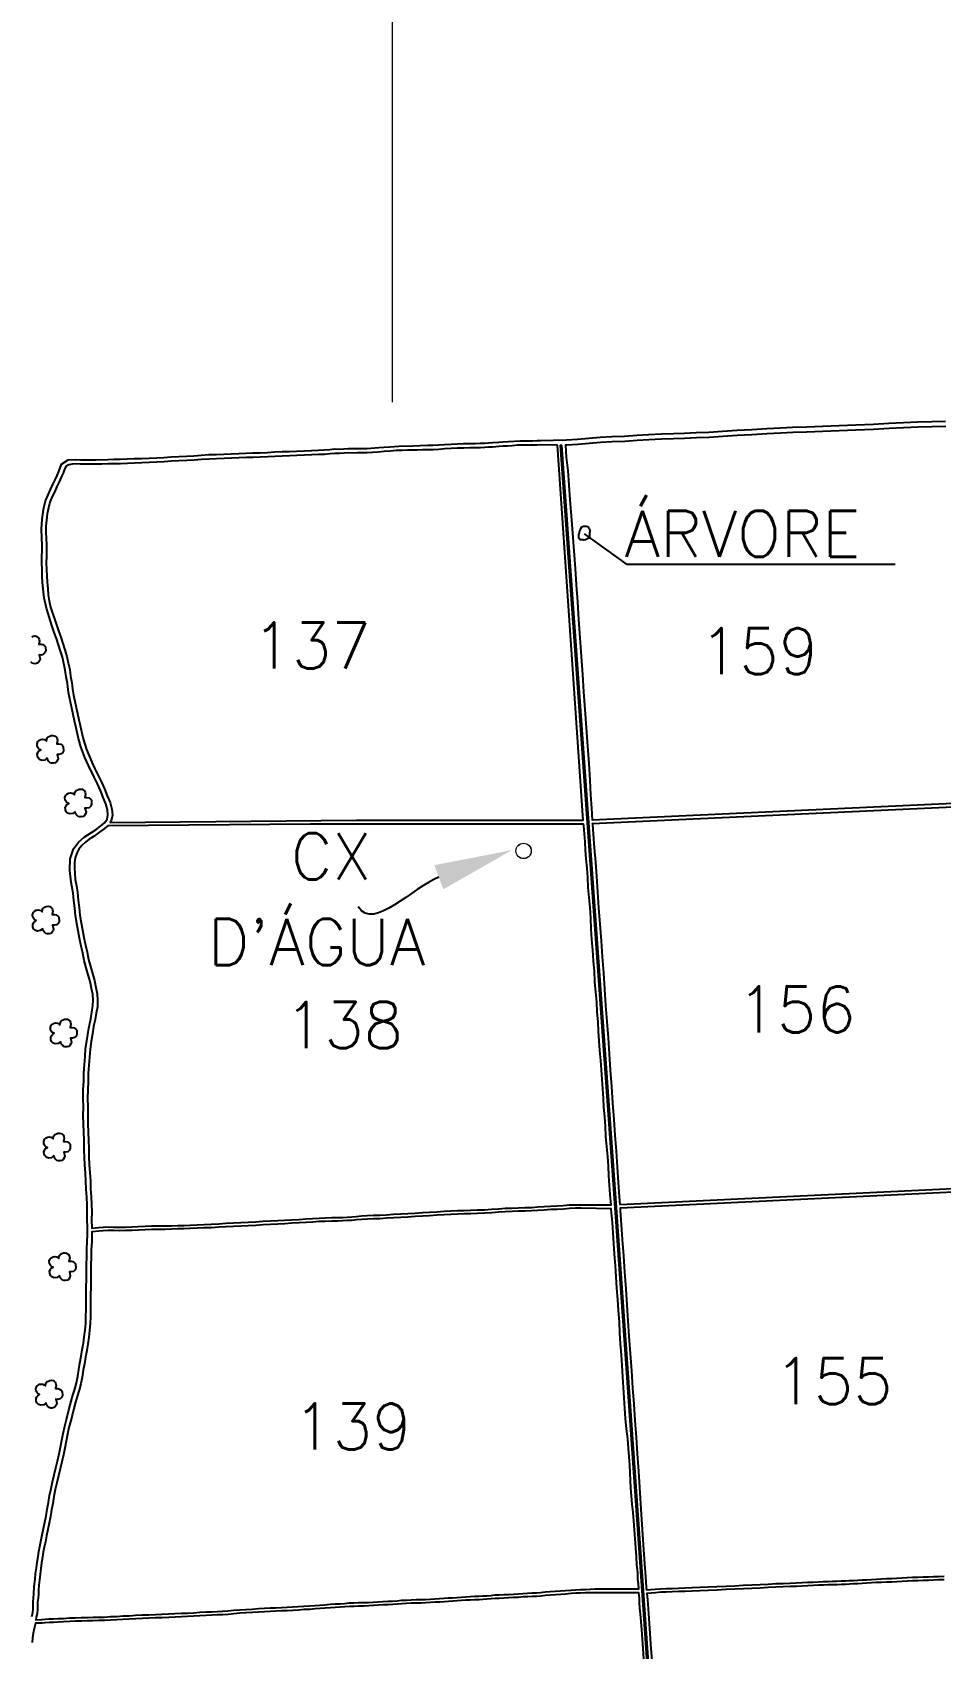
# Model space of a CAD drawing. Extents: x 737683 to 746083, y 7801653 to 7813533.
# Drawn here: x 738794 to 739818, y 7807688 to 7809508 of the extents above; entities that cross this region are included whole.
import ezdxf
from ezdxf import colors
from ezdxf.entities.mleader import LeaderData, LeaderLine
from ezdxf.enums import TextEntityAlignment as Align
from ezdxf.math import Vec2, Vec3

# ---------------------------------------------------------------- set-up
doc = ezdxf.new("R2010")
doc.units = 0
doc.header["$MEASUREMENT"] = 0
doc.linetypes.add('CONTINUO', pattern=[0])
for name, color, linetype in [('0114000479', 1, 'Continuous'), ('0114000479137', 5, 'Continuous'), ('0114000479138', 5, 'Continuous'), ('0114000479139', 5, 'Continuous'), ('0114000479140', 5, 'Continuous'), ('0114000479152', 5, 'Continuous'), ('0114000479155', 5, 'Continuous'), ('0114000479156', 5, 'Continuous'), ('0114000479159', 5, 'Continuous'), ('_SIMBOLO ARVORE', 118, 'Continuous'), ('CANAL VINHAÇA', 7, 'Continuous'), ('MATO', 3, 'Continuous'), ('TEXTO_NUN_TAL', 7, 'Continuous')]:
    doc.layers.add(name, color=color, linetype=linetype)
for name, color, linetype, lineweight in [('CAIXA_DAGUA', 253, 'Continuous', 9), ('MALHA', 253, 'Continuous', 9), ('TEXTO_DIVERSOS', 7, 'Continuous', 5)]:
    doc.layers.add(name, color=color, linetype=linetype, lineweight=lineweight)
doc.styles.add('ROMANS', font='romans')
doc.styles.add('SIMPLEX', font='simplex', dxfattribs={"height": 0.2})
doc.styles.get("Standard").update_dxf_attribs({"font": 'arial.ttf'})

msp = doc.modelspace()

# ---------------------------------------------------------------- linework, layer by layer
at = {"linetype": 'ByBlock'}
msp.add_lwpolyline([(739766.9, 7808908.5), (739464.6, 7808908.5), (739416.7, 7808943.2)], dxfattribs=at)
at = {"layer": '0114000479'}
msp.add_lwpolyline([(738793.9, 7807724), (738794.9, 7807728.2), (738795.3, 7807732), (738795.3, 7807735.9), (738795.4, 7807740), (738795.4, 7807740.4), (738795.9, 7807744.9), (738796.3, 7807749.3), (738796.5, 7807757.5), (738797.7, 7807765.8), (738798.2, 7807772.1), (738799.1, 7807778.6), (738800, 7807785.1), (738800.9, 7807791.4), (738801.8, 7807797.2), (738803.1, 7807802.9), (738805.7, 7807815.8), (738807, 7807822.9), (738808.6, 7807830), (738810, 7807837.3), (738811.2, 7807844.9), (738812.6, 7807852.2), (738813.8, 7807860.1), (738815.6, 7807868.1), (738817.3, 7807875.6), (738819, 7807883.6), (738821.1, 7807891.3), (738822.8, 7807899), (738824.6, 7807907), (738826.2, 7807914.6), (738827.9, 7807922.3), (738829.2, 7807930), (738831, 7807938.1), (738833.1, 7807945.8), (738835.7, 7807956.8), (738838.2, 7807966.4), (738840.3, 7807973.3), (738842.4, 7807980.1), (738844.4, 7807987.2), (738845.6, 7807994.4), (738847, 7808002), (738848.2, 7808009.3), (738849.6, 7808016.9), (738850.8, 7808024.1), (738852.1, 7808031.6), (738853, 7808039), (738853.9, 7808046.4), (738854.8, 7808054), (738854.9, 7808061.5), (738855, 7808069.7), (738855.1, 7808078), (738855.2, 7808086.4), (738855.3, 7808094.8), (738855.4, 7808103.3), (738855.5, 7808111.5), (738855.6, 7808120.2), (738855.8, 7808128.7), (738855.9, 7808137.5), (738856.4, 7808145.9), (738856.5, 7808154.2), (738856.6, 7808162.6), (738856.3, 7808170.8), (738856.4, 7808179.1), (738856.2, 7808187.6), (738855.9, 7808196.3), (738855.2, 7808205.2), (738854.9, 7808214.3), (738854.3, 7808223.3), (738853.6, 7808232.5), (738853, 7808249.1), (738852.8, 7808259.9), (738852.5, 7808269.2), (738852.2, 7808278.7), (738851.9, 7808288.3), (738852.1, 7808297.7), (738851.8, 7808307.3), (738851.9, 7808317.2), (738852.5, 7808326.8), (738852.6, 7808335.8), (738853.1, 7808345.4), (738854.1, 7808354.4), (738854.5, 7808363.4), (738855.9, 7808372.2), (738858, 7808386.3), (738860.3, 7808397.1), (738862.8, 7808412.1), (738862.9, 7808417.8), (738862.6, 7808424.5), (738861.2, 7808431.3), (738859.8, 7808439), (738857.5, 7808446.7), (738855.2, 7808454.6), (738852.9, 7808462.7), (738851.4, 7808470.9), (738849.5, 7808479), (738847.5, 7808487.7), (738846, 7808496.2), (738844.6, 7808504.4), (738843.1, 7808513), (738842.3, 7808521.8), (738841.3, 7808530.2), (738840.6, 7808538.6), (738838.1, 7808551.1), (738836.9, 7808564.2), (738837.1, 7808577.1), (738841, 7808588.5), (738846.6, 7808595.8), (738852.9, 7808601.5), (738861.2, 7808606.7), (738866.3, 7808610.3), (738871.4, 7808614.1), (738876, 7808617.9), (738878.7, 7808622), (738879.6, 7808626.6), (738879.1, 7808632.2), (738877.4, 7808639), (738874.3, 7808646.4), (738871.3, 7808654.1), (738867.9, 7808661.5), (738864, 7808669), (738857.7, 7808682.4), (738853.8, 7808691.4), (738849.3, 7808703.2), (738846.6, 7808712.8), (738845.1, 7808719.5), (738843.6, 7808726.3), (738842.1, 7808732.8), (738840.6, 7808739.6), (738839.1, 7808746.7), (738837.6, 7808753.6), (738835.2, 7808764.4), (738834.1, 7808774.7), (738832.7, 7808782.1), (738831.6, 7808789.6), (738828.5, 7808804.4), (738826.4, 7808811), (738821.8, 7808825.5), (738819.2, 7808832.1), (738816.9, 7808839), (738814.5, 7808845.9), (738812.6, 7808852.4), (738810.3, 7808859.4), (738807.7, 7808871.3), (738806.8, 7808881.2), (738806.1, 7808888.3), (738805.7, 7808895.6), (738805.5, 7808903), (738805.2, 7808910.3), (738805.3, 7808917.7), (738805.4, 7808924.4), (738805.5, 7808931), (738805.2, 7808937.9), (738804.7, 7808948.7), (738805.5, 7808959.3), (738807, 7808970.8), (738809.5, 7808980.3), (738812.2, 7808987.1), (738815.1, 7808993.1), (738817.6, 7808998.7), (738820.1, 7809004), (738822.5, 7809009.1), (738824.5, 7809013.6), (738827.5, 7809021.8), (738834.9, 7809026.6), (738843.3, 7809026.9), (738848.7, 7809026.6), (738853.6, 7809026.6), (738859.6, 7809026.7), (738866.1, 7809026.6), (738879.6, 7809026.9), (738886.3, 7809027.2), (738893.6, 7809027.2), (738901.4, 7809027.6), (738909.4, 7809027.9), (738917.8, 7809028.2), (738926.3, 7809028.6), (738934.7, 7809028.9), (738942.6, 7809029.3), (738950.9, 7809029.9), (738959.4, 7809030.4), (738968.2, 7809030.8), (738976.6, 7809031.2), (738984.8, 7809031.7), (738993.3, 7809032.5), (739002, 7809032.7), (739010.3, 7809033.1), (739018.7, 7809033.4), (739027.1, 7809033.7), (739035.1, 7809034.1), (739043.1, 7809034.3), (739051.1, 7809034.6), (739059.4, 7809035), (739067.4, 7809035.5), (739075.9, 7809035.8), (739084.3, 7809036.1), (739092.3, 7809036.4), (739101.1, 7809036.7), (739109.1, 7809037.1), (739116.6, 7809037.4), (739123.4, 7809037.7), (739129.6, 7809038.2), (739135.1, 7809038.8), (739140.4, 7809038.7), (739145.4, 7809038.9), (739150.4, 7809039.3), (739155.6, 7809039.2), (739160.9, 7809039.4), (739166.1, 7809039.3), (739171.5, 7809039.5), (739185.1, 7809040.4), (739190.5, 7809040.8), (739197.4, 7809041.3), (739207.4, 7809042.1), (739223.2, 7809042.5), (739231.4, 7809042.7), (739240, 7809042.9), (739245.9, 7809043), (739252.2, 7809043.3), (739259, 7809043.9), (739266.3, 7809044.2), (739273.1, 7809044.6), (739280.5, 7809044.8), (739287.2, 7809045), (739293.6, 7809045.1), (739299.2, 7809045.2), (739303.9, 7809045.4), (739313.2, 7809046.2), (739320.3, 7809046.5), (739324.6, 7809046.8), (739331.2, 7809047.3), (739344.2, 7809048.1), (739352.5, 7809047.9), (739358.1, 7809048.1), (739363.2, 7809048.2), (739367.2, 7809048.3), (739396.3, 7809049), (739408.7, 7809050), (739421.6, 7809051), (739434.4, 7809052), (739447.4, 7809052.7), (739461.6, 7809053.4), (739475.6, 7809054.2), (739488.9, 7809055.1), (739503.3, 7809055.8), (739516.8, 7809056.1), (739529.1, 7809056.7), (739542.6, 7809057.3), (739556.7, 7809057.9), (739572.1, 7809058.9), (739588.6, 7809059.9), (739605.1, 7809060.7), (739622, 7809061.7), (739637.5, 7809062.5), (739651.1, 7809063.2), (739666.7, 7809063.9), (739684.7, 7809064.5), (739703.2, 7809065.2), (739722.4, 7809066.1), (739742.2, 7809066.9), (739759.8, 7809067.7), (739776, 7809068.6), (739792, 7809069.2), (739808, 7809069.8), (739823.5, 7809070.2)], dxfattribs=at)
at = {"layer": '0114000479137', "linetype": 'ByBlock'}
msp.add_lwpolyline([(739386.2, 7809042.9), (739367.7, 7809043.3), (739363.3, 7809043.2), (739358.2, 7809043.1), (739352.5, 7809042.9), (739347, 7809043), (739341.3, 7809042.9), (739335.3, 7809042.5), (739329.8, 7809042.1), (739325, 7809041.8), (739320.6, 7809041.5), (739316.6, 7809041.3), (739313, 7809040.9), (739308.6, 7809040.8), (739304.2, 7809040.4), (739299.4, 7809040.2), (739293.7, 7809040.1), (739287.3, 7809040), (739280.6, 7809039.8), (739273.4, 7809039.6), (739266.5, 7809039.2), (739259.3, 7809038.9), (739252.6, 7809038.3), (739246.1, 7809038), (739240.1, 7809037.9), (739234.1, 7809037.8), (739228.6, 7809037.6), (739223.3, 7809037.5), (739217.4, 7809037.4), (739211.4, 7809037.2), (739204.6, 7809036.9), (739197.7, 7809036.3), (739190.9, 7809035.8), (739184.1, 7809035.3), (739177.7, 7809034.9), (739171.7, 7809034.5), (739166.2, 7809034.3), (739160.9, 7809034.4), (739155.7, 7809034.2), (739150.5, 7809034.3), (739145.7, 7809033.9), (739140.5, 7809033.7), (739135.3, 7809033.8), (739130.1, 7809033.2), (739123.7, 7809032.7), (739116.9, 7809032.4), (739109.3, 7809032.1), (739101.3, 7809031.7), (739092.5, 7809031.4), (739084.5, 7809031.1), (739076.1, 7809030.8), (739067.7, 7809030.5), (739059.7, 7809030), (739051.3, 7809029.6), (739043.2, 7809029.3), (739035.3, 7809029.1), (739027.3, 7809028.7), (739018.9, 7809028.4), (739010.5, 7809028.1), (739002.1, 7809027.7), (738993.6, 7809027.5), (738985.2, 7809026.8), (738976.8, 7809026.2), (738968.5, 7809025.8), (738959.6, 7809025.4), (738951.3, 7809024.9), (738942.9, 7809024.3), (738934.9, 7809023.9), (738926.5, 7809023.6), (738918, 7809023.2), (738909.6, 7809022.9), (738901.6, 7809022.6), (738893.7, 7809022.2), (738886.4, 7809022.2), (738879.6, 7809021.9), (738872.8, 7809021.7), (738866.1, 7809021.6), (738859.6, 7809021.7), (738853.6, 7809021.6), (738848.5, 7809021.6), (738843.3, 7809021.9), (738839.3, 7809021.7), (738835.7, 7809021.1), (738832.8, 7809019.3), (738830.8, 7809016.2), (738829.2, 7809011.7), (738827, 7809007), (738824.6, 7809001.9), (738822.2, 7808996.6), (738819.7, 7808991), (738816.8, 7808985.1), (738814.3, 7808978.8), (738812.6, 7808972.5), (738811.4, 7808965.8), (738810.4, 7808958.8), (738809.9, 7808952), (738809.8, 7808945.1), (738810.2, 7808938.1), (738810.5, 7808931.1), (738810.4, 7808924.3), (738810.3, 7808917.6), (738810.2, 7808910.4), (738810.5, 7808903.2), (738810.7, 7808895.8), (738811.1, 7808888.7), (738811.8, 7808881.7), (738812.4, 7808874.7), (738813.6, 7808867.7), (738815.1, 7808860.7), (738817.4, 7808853.9), (738819.3, 7808847.4), (738821.6, 7808840.6), (738823.9, 7808833.8), (738826.7, 7808826.8), (738828.9, 7808819.8), (738831.2, 7808812.5), (738833.5, 7808805.1), (738835, 7808797.9), (738836.6, 7808790.4), (738837.6, 7808782.9), (738839.1, 7808775.5), (738839.8, 7808768.5), (738841, 7808761.5), (738842.5, 7808754.7), (738844, 7808747.7), (738845.4, 7808740.7), (738847, 7808733.9), (738848.5, 7808727.4), (738850, 7808720.6), (738851.5, 7808714), (738853.4, 7808707.3), (738855.7, 7808700.5), (738858.4, 7808693.2), (738861.6, 7808686), (738865, 7808678.5), (738868.5, 7808671.2), (738872.4, 7808663.7), (738875.9, 7808656), (738879, 7808648.2), (738882.1, 7808640.5), (738884, 7808633.1), (738884.7, 7808626.3), (738883.4, 7808620), (738882.3, 7808618.3), (739159.6, 7808620.8), (739415.3, 7808620.8)], close=True, dxfattribs=at)
at = {"layer": '0114000479138', "linetype": 'ByBlock'}
msp.add_lwpolyline([(739440.2, 7808275.8), (739439.5, 7808286.6), (739438.5, 7808297.4), (739438.2, 7808307.8), (739437.5, 7808318.3), (739436.5, 7808328.6), (739435.8, 7808339.5), (739435.2, 7808350.2), (739434.1, 7808361.2), (739433.4, 7808372.2), (739432.4, 7808383), (739432.1, 7808393.8), (739431.1, 7808404.5), (739430.4, 7808415.7), (739429.4, 7808427.2), (739428.3, 7808438.8), (739427.8, 7808450.7), (739426.7, 7808462.5), (739426.1, 7808474.4), (739425, 7808486.4), (739424.3, 7808498.4), (739423.7, 7808510.5), (739423.1, 7808522.2), (739422.1, 7808533.6), (739421, 7808544.8), (739420.4, 7808556), (739419.7, 7808566.7), (739418.7, 7808577.1), (739418, 7808587), (739417.3, 7808596.5), (739416.6, 7808605.4), (739415.9, 7808614.3), (739415.7, 7808616.3), (739107.8, 7808616.3), (738879.5, 7808614.3), (738874.5, 7808610.2), (738869.2, 7808606.3), (738864, 7808602.6), (738858.7, 7808599.2), (738854.3, 7808595.9), (738850.2, 7808592.3), (738847, 7808588.2), (738844.6, 7808583.6), (738842.8, 7808578.5), (738842, 7808572.9), (738841.9, 7808566.9), (738842.3, 7808560.6), (738842.9, 7808553.8), (738844.1, 7808546.8), (738845.5, 7808539.3), (738846.3, 7808530.7), (738847.3, 7808522.3), (738848, 7808513.6), (738849.5, 7808505.3), (738851, 7808497.1), (738852.4, 7808488.7), (738854.4, 7808480.1), (738856.3, 7808471.9), (738857.7, 7808463.9), (738860, 7808456), (738862.3, 7808448.1), (738864.6, 7808440.1), (738866.1, 7808432.2), (738867.6, 7808425.1), (738867.9, 7808417.9), (738867.8, 7808410.7), (738866.5, 7808403.5), (738865.2, 7808396.1), (738863.5, 7808388.2), (738862.2, 7808380.1), (738860.9, 7808371.5), (738859.5, 7808362.9), (738859.1, 7808354), (738858.1, 7808344.9), (738857.6, 7808335.7), (738857.5, 7808326.6), (738856.9, 7808317.1), (738856.8, 7808307.3), (738857.1, 7808297.8), (738856.9, 7808288.4), (738857.2, 7808278.8), (738857.5, 7808269.3), (738857.8, 7808260), (738858, 7808250.9), (738858.3, 7808241.6), (738858.6, 7808232.8), (738859.3, 7808223.7), (738859.9, 7808214.6), (738860.2, 7808205.5), (738860.9, 7808196.6), (738861.2, 7808187.8), (738861.4, 7808179.1), (738861.3, 7808170.8), (738861.7, 7808161.3), (738869.1, 7808162), (738874.3, 7808162.3), (738880, 7808162.6), (738886.1, 7808162.5), (738892.4, 7808162.4), (738899.6, 7808162.5), (738906.7, 7808162.7), (738913.9, 7808163), (738921.5, 7808163.4), (738928.7, 7808163.7), (738936.4, 7808163.8), (738944, 7808163.9), (738951.2, 7808164), (738958.3, 7808164.3), (738965.1, 7808164.4), (738972.3, 7808164.8), (738980.3, 7808165.1), (738988, 7808165.5), (738995.9, 7808165.7), (739004.7, 7808166.2), (739012.7, 7808166.8), (739021.1, 7808167.3), (739029.5, 7808167.6), (739037.6, 7808167.9), (739045.9, 7808168.4), (739054.3, 7808169), (739062.7, 7808169.4), (739071.1, 7808169.8), (739078.8, 7808170.1), (739086.7, 7808170.7), (739094.7, 7808171.1), (739102.7, 7808171.7), (739110.3, 7808172), (739117.6, 7808172.6), (739124.3, 7808172.7), (739132, 7808173.1), (739138.4, 7808173.3), (739143.9, 7808173.4), (739149.2, 7808173.8), (739154.4, 7808173.9), (739159.5, 7808174.5), (739165.5, 7808175), (739171.9, 7808175.4), (739178.8, 7808175.7), (739186, 7808175.8), (739193.5, 7808176.4), (739201.6, 7808176.9), (739209.6, 7808177.2), (739217.5, 7808177.7), (739225.6, 7808178.3), (739234, 7808178.7), (739242, 7808179.3), (739250.4, 7808179.8), (739258.4, 7808180.3), (739266, 7808180.6), (739273.6, 7808181), (739280.8, 7808181.3), (739288.4, 7808181.4), (739296, 7808181.8), (739304, 7808182), (739312, 7808182.6), (739319.6, 7808183.1), (739327.2, 7808183.7), (739334.9, 7808183.9), (739342.1, 7808184.3), (739349.6, 7808184.4), (739356.8, 7808184.7), (739364, 7808185.3), (739371.2, 7808185.5), (739378.4, 7808186.1), (739385.6, 7808186.4), (739392.8, 7808186.8), (739399.6, 7808187.4), (739446.7, 7808187.6), (739445.5, 7808199.2), (739444.8, 7808209.7), (739444.2, 7808220.2), (739443.6, 7808231.2), (739442.9, 7808242.1), (739441.9, 7808253.2), (739440.8, 7808264.4)], close=True, dxfattribs=at)
at = {"layer": '0114000479139', "linetype": 'ByBlock'}
msp.add_lwpolyline([(739468.7, 7807877.2), (739468, 7807885.8), (739467.8, 7807894.6), (739467.1, 7807903.7), (739466.1, 7807913.2), (739465.4, 7807923.8), (739464, 7807935.4), (739462.9, 7807946.8), (739462.3, 7807958.3), (739461.2, 7807970.1), (739460.5, 7807981.9), (739459.9, 7807993.9), (739459.3, 7808006.5), (739458.3, 7808018.7), (739457.2, 7808031), (739456.6, 7808043.3), (739456, 7808055.7), (739455, 7808068.4), (739454.3, 7808080.8), (739453.3, 7808093.7), (739452.2, 7808106.5), (739451.6, 7808119.3), (739450.6, 7808131.8), (739449.6, 7808144.3), (739448.9, 7808156.1), (739448.3, 7808167.8), (739447.2, 7808178.5), (739446.9, 7808183.1), (739413, 7808183.7), (739406.6, 7808183.6), (739399.9, 7808183.4), (739393.1, 7808182.8), (739385.8, 7808182.4), (739378.7, 7808182.1), (739371.4, 7808181.5), (739364.2, 7808181.3), (739357.1, 7808180.7), (739349.8, 7808180.4), (739342.2, 7808180.3), (739335, 7808179.9), (739327.4, 7808179.7), (739319.9, 7808179.1), (739312.3, 7808178.6), (739304.2, 7808178), (739296.2, 7808177.8), (739288.5, 7808177.4), (739281, 7808177.3), (739273.8, 7808177), (739266.2, 7808176.6), (739258.6, 7808176.3), (739250.6, 7808175.9), (739242.2, 7808175.3), (739234.3, 7808174.7), (739225.9, 7808174.3), (739217.8, 7808173.8), (739209.8, 7808173.2), (739201.8, 7808172.9), (739193.8, 7808172.4), (739186.2, 7808171.8), (739178.9, 7808171.7), (739172.1, 7808171.4), (739165.8, 7808171), (739159.8, 7808170.6), (739154.7, 7808170), (739149.4, 7808169.8), (739144.1, 7808169.4), (739138.5, 7808169.3), (739132.1, 7808169.1), (739124.5, 7808168.7), (739117.8, 7808168.6), (739110.6, 7808168), (739102.9, 7808167.7), (739095, 7808167.1), (739087, 7808166.7), (739079, 7808166.1), (739071.3, 7808165.8), (739062.9, 7808165.4), (739054.6, 7808165), (739046.2, 7808164.4), (739037.8, 7808163.9), (739029.7, 7808163.6), (739021.3, 7808163.3), (739012.9, 7808162.8), (739005, 7808162.2), (738996.1, 7808161.7), (738988.1, 7808161.5), (738980.5, 7808161.1), (738972.5, 7808160.8), (738965.3, 7808160.4), (738958.4, 7808160.3), (738951.3, 7808160), (738944, 7808159.9), (738936.5, 7808159.8), (738928.9, 7808159.7), (738921.7, 7808159.4), (738914.1, 7808159), (738906.9, 7808158.7), (738899.7, 7808158.6), (738892.4, 7808158.4), (738886, 7808158.5), (738880.1, 7808158.6), (738874.5, 7808158.3), (738869.4, 7808158), (738861.6, 7808157.2), (738861.5, 7808154.1), (738861.4, 7808145.7), (738860.9, 7808137.3), (738860.8, 7808128.6), (738860.6, 7808120.1), (738860.5, 7808111.5), (738860.4, 7808103.3), (738860.3, 7808094.7), (738860.2, 7808086.3), (738860.1, 7808077.9), (738860, 7808069.6), (738859.9, 7808061.4), (738859.7, 7808053.7), (738858.9, 7808045.8), (738858, 7808038.4), (738857, 7808030.9), (738855.8, 7808023.3), (738854.5, 7808016.1), (738853.2, 7808008.5), (738851.9, 7808001.2), (738850.6, 7807993.5), (738849.3, 7807986.1), (738847.2, 7807978.7), (738845.1, 7807971.8), (738843, 7807965.1), (738841.3, 7807958.3), (738839.6, 7807951.6), (738837.9, 7807944.5), (738835.8, 7807936.9), (738834.1, 7807929.1), (738832.8, 7807921.4), (738831.1, 7807913.5), (738829.5, 7807905.9), (738827.7, 7807897.9), (738826, 7807890.1), (738823.9, 7807882.4), (738822.2, 7807874.5), (738820.4, 7807867), (738818.8, 7807859.2), (738817.5, 7807851.3), (738816.1, 7807844.1), (738814.9, 7807836.4), (738813.5, 7807829), (738811.9, 7807821.9), (738810.6, 7807814.8), (738809.3, 7807808), (738808, 7807801.9), (738806.7, 7807796.2), (738805.9, 7807790.7), (738805, 7807784.4), (738804, 7807777.9), (738803.2, 7807771.6), (738802.7, 7807765.2), (738801.8, 7807759.3), (738801.4, 7807753.8), (738801.3, 7807749), (738800.9, 7807744.4), (738800.4, 7807740.1), (738800.3, 7807735.9), (738800.3, 7807731.6), (738799.8, 7807727.4), (738798.9, 7807723.2), (738798.6, 7807720.2), (738805.2, 7807720.5), (738808.8, 7807720.7), (738813.2, 7807721.1), (738818.1, 7807721.1), (738823.6, 7807721.5), (738829.6, 7807721.8), (738836.4, 7807722.2), (738842.8, 7807722.5), (738849.6, 7807722.7), (738856.5, 7807722.9), (738862.9, 7807723.1), (738869.3, 7807723.2), (738875.6, 7807723.3), (738882.4, 7807723.7), (738889.5, 7807724), (738896.4, 7807724.6), (738903.6, 7807724.8), (738910.8, 7807725.4), (738918.4, 7807725.7), (738925.7, 7807725.9), (738933.2, 7807726.2), (738940.4, 7807726.4), (738948, 7807726.8), (738955.2, 7807727.1), (738962.4, 7807727.5), (738969.3, 7807727.8), (738976.4, 7807728.1), (738983.2, 7807728.6), (738990, 7807729), (738996.4, 7807729.3), (739002.8, 7807729.7), (739008.8, 7807729.9), (739014.7, 7807730.3), (739021.1, 7807730.9), (739028, 7807731.4), (739035.2, 7807731.9), (739042.4, 7807732.3), (739049.2, 7807732.8), (739056, 7807733.2), (739062.4, 7807733.5), (739068.5, 7807733.8), (739075.2, 7807734.1), (739081.6, 7807734.3), (739087.6, 7807734.6), (739094, 7807735.2), (739100.5, 7807735.6), (739106.8, 7807735.8), (739112.8, 7807736.4), (739118.4, 7807736.8), (739124, 7807737.1), (739130, 7807737.6), (739135.6, 7807738), (739141.3, 7807738.3), (739146.4, 7807738.7), (739151.7, 7807739.1), (739156.9, 7807739.2), (739162.1, 7807739.5), (739167.8, 7807739.6), (739173.3, 7807739.8), (739178.5, 7807740.2), (739184.1, 7807740.5), (739189.6, 7807740.9), (739195.3, 7807741.2), (739200.4, 7807741.3), (739205.6, 7807741.7), (739210.5, 7807742.3), (739215.7, 7807742.4), (739221.3, 7807742.8), (739227, 7807742.9), (739232.6, 7807743), (739237.7, 7807743.1), (739242.9, 7807743.5), (739248, 7807743.9), (739253.3, 7807744.2), (739258.5, 7807744.4), (739263.2, 7807744.8), (739268.1, 7807745), (739272.9, 7807745.4), (739277.7, 7807745.8), (739282.9, 7807746.2), (739287.7, 7807746.3), (739293, 7807746.6), (739297.7, 7807746.7), (739302.1, 7807747.1), (739306.5, 7807747.3), (739311.3, 7807747.7), (739315.7, 7807748.1), (739320.6, 7807748.2), (739325.7, 7807748.5), (739331.3, 7807748.8), (739336.5, 7807749.2), (739342.1, 7807749.4), (739347.3, 7807749.9), (739352.6, 7807750.1), (739357.8, 7807750.4), (739362.5, 7807750.5), (739367.2, 7807750.9), (739372.5, 7807751.5), (739378.1, 7807751.9), (739383.8, 7807752.3), (739389.8, 7807752.7), (739395.3, 7807753.1), (739401.3, 7807753.6), (739406.6, 7807754), (739412.2, 7807754.2), (739417.8, 7807754.4), (739422.9, 7807754.8), (739428.3, 7807755.1), (739478, 7807755.1), (739477.5, 7807760.5), (739476.9, 7807766), (739476.6, 7807773.4), (739475.8, 7807782.1), (739475.2, 7807791.4), (739474.5, 7807801.2), (739473.8, 7807811.3), (739473.2, 7807821.4), (739472.1, 7807831.5), (739471.5, 7807841.1), (739470.4, 7807850.4), (739469.7, 7807859.7), (739469, 7807868.6)], close=True, dxfattribs=at)
at = {"layer": '0114000479140', "linetype": 'ByBlock'}
msp.add_lwpolyline([(739483.6, 7807676.1), (739482.9, 7807687.8), (739481.9, 7807698.7), (739481.2, 7807708.9), (739480.6, 7807718.2), (739479.9, 7807726.4), (739479.2, 7807733.4), (739478.8, 7807739.6), (739478.6, 7807744.6), (739478.1, 7807750.7), (739421.1, 7807750.7), (739418, 7807750.4), (739412.3, 7807750.2), (739406.8, 7807750), (739401.6, 7807749.7), (739395.6, 7807749.1), (739390, 7807748.7), (739384.1, 7807748.3), (739378.4, 7807747.9), (739372.9, 7807747.5), (739367.6, 7807746.9), (739362.7, 7807746.5), (739358, 7807746.4), (739352.7, 7807746.1), (739347.5, 7807746), (739342.4, 7807745.4), (739336.7, 7807745.2), (739331.6, 7807744.8), (739325.9, 7807744.5), (739320.7, 7807744.2), (739315.9, 7807744.1), (739311.6, 7807743.7), (739306.7, 7807743.3), (739302.3, 7807743.1), (739297.9, 7807742.8), (739293.1, 7807742.6), (739287.9, 7807742.3), (739283.1, 7807742.2), (739278, 7807741.8), (739273.2, 7807741.4), (739268.3, 7807741), (739263.5, 7807740.8), (739258.8, 7807740.4), (739253.5, 7807740.2), (739248.3, 7807739.9), (739243.2, 7807739.5), (739237.9, 7807739.1), (739232.7, 7807739), (739227, 7807738.9), (739221.5, 7807738.8), (739215.9, 7807738.4), (739210.8, 7807738.3), (739206, 7807737.7), (739200.6, 7807737.3), (739195.5, 7807737.2), (739189.9, 7807736.9), (739184.3, 7807736.5), (739178.8, 7807736.2), (739173.5, 7807735.8), (739167.9, 7807735.6), (739162.2, 7807735.5), (739157.1, 7807735.2), (739151.9, 7807735.1), (739146.7, 7807734.7), (739141.5, 7807734.3), (739135.9, 7807734), (739130.3, 7807733.6), (739124.3, 7807733.1), (739118.7, 7807732.8), (739113.1, 7807732.4), (739107.1, 7807731.8), (739100.7, 7807731.6), (739094.3, 7807731.2), (739087.9, 7807730.6), (739081.8, 7807730.3), (739075.4, 7807730.1), (739068.7, 7807729.8), (739062.6, 7807729.5), (739056.2, 7807729.2), (739049.4, 7807728.8), (739042.7, 7807728.3), (739035.5, 7807727.9), (739028.2, 7807727.5), (739021.5, 7807726.9), (739015, 7807726.3), (739009, 7807725.9), (739003, 7807725.7), (738996.6, 7807725.3), (738990.2, 7807725), (738983.4, 7807724.6), (738976.6, 7807724.1), (738969.4, 7807723.8), (738962.6, 7807723.5), (738955.4, 7807723.1), (738948.2, 7807722.8), (738940.6, 7807722.4), (738933.4, 7807722.2), (738925.8, 7807721.9), (738918.6, 7807721.7), (738911.1, 7807721.4), (738903.8, 7807720.8), (738896.6, 7807720.6), (738889.8, 7807720), (738882.6, 7807719.7), (738875.8, 7807719.3), (738869.3, 7807719.2), (738863, 7807719.1), (738856.6, 7807718.9), (738849.8, 7807718.7), (738843, 7807718.5), (738836.6, 7807718.2), (738829.8, 7807717.8), (738823.8, 7807717.5), (738818.2, 7807717.1), (738813.4, 7807717.1), (738809, 7807716.7), (738805.4, 7807716.5), (738797.9, 7807716.2), (738797.6, 7807714.8), (738796.4, 7807710.2), (738795.5, 7807705.1), (738794.6, 7807700), (738794.2, 7807694.7)], dxfattribs=at)
at = {"layer": '0114000479152', "linetype": 'ByBlock'}
msp.add_lwpolyline([(739821.9, 7807765.2), (739815.9, 7807765), (739810.1, 7807764.8), (739804.3, 7807764.6), (739798.4, 7807764.5), (739792.4, 7807764.2), (739786.4, 7807764), (739780.5, 7807763.7), (739774.6, 7807763.4), (739768.8, 7807763), (739763, 7807762.7), (739757.2, 7807762.5), (739751.5, 7807762.3), (739745.8, 7807762), (739740.2, 7807761.7), (739734.8, 7807761.3), (739729.6, 7807761.1), (739724.7, 7807760.8), (739720, 7807760.5), (739715.3, 7807760.3), (739710.7, 7807760.1), (739706.1, 7807759.9), (739701.4, 7807759.7), (739696.4, 7807759.5), (739691.3, 7807759.4), (739685.9, 7807759.2), (739680.3, 7807759), (739674.6, 7807758.7), (739668.5, 7807758.4), (739662.1, 7807758.1), (739655.4, 7807757.8), (739648.3, 7807757.5), (739640.6, 7807757.2), (739632.4, 7807756.9), (739623.7, 7807756.4), (739614.7, 7807755.9), (739605.4, 7807755.4), (739595.8, 7807755), (739586, 7807754.6), (739576.1, 7807754.2), (739566.1, 7807753.7), (739556.2, 7807753.2), (739546.7, 7807752.9), (739538.1, 7807752.5), (739530, 7807752.2), (739522.5, 7807751.9), (739515.6, 7807751.6), (739508.9, 7807751.3), (739502.6, 7807751.1), (739496.6, 7807750.7), (739487, 7807749.9), (739487.7, 7807743), (739488.8, 7807727.4), (739490, 7807710.4), (739491.2, 7807693), (739492.6, 7807674)], dxfattribs=at)
at = {"layer": '0114000479155', "linetype": 'ByBlock'}
msp.add_lwpolyline([(739895.2, 7808204.7), (739456.8, 7808183.6), (739456.8, 7808183.1), (739457, 7808181.1), (739458.1, 7808165.1), (739459.2, 7808148.5), (739460.5, 7808130), (739461.7, 7808111.6), (739463.1, 7808093), (739464.4, 7808074.6), (739465.4, 7808056.9), (739466.7, 7808039.5), (739468.3, 7808020.1), (739469.6, 7808000.4), (739470.9, 7807981.5), (739472.1, 7807962.9), (739473.4, 7807944.6), (739474.8, 7807925.5), (739476.2, 7807907), (739477.5, 7807887.7), (739478.7, 7807869.3), (739479.9, 7807850.9), (739481.1, 7807833.1), (739482.2, 7807816.1), (739483.3, 7807799.3), (739484.3, 7807783.3), (739485.4, 7807768.8), (739486.3, 7807756.6), (739486.5, 7807753.9), (739496.4, 7807754.7), (739502.4, 7807755.1), (739508.8, 7807755.3), (739515.4, 7807755.6), (739522.3, 7807755.9), (739529.8, 7807756.2), (739537.9, 7807756.5), (739546.6, 7807756.9), (739556, 7807757.2), (739565.9, 7807757.7), (739575.9, 7807758.2), (739585.9, 7807758.6), (739595.6, 7807759), (739605.2, 7807759.4), (739614.5, 7807759.9), (739623.5, 7807760.4), (739632.2, 7807760.9), (739640.4, 7807761.2), (739648.1, 7807761.5), (739655.2, 7807761.8), (739661.9, 7807762.1), (739668.4, 7807762.4), (739674.4, 7807762.7), (739680.1, 7807763), (739685.7, 7807763.2), (739691.2, 7807763.4), (739696.3, 7807763.5), (739701.2, 7807763.7), (739705.9, 7807763.9), (739710.6, 7807764.1), (739715.1, 7807764.3), (739719.7, 7807764.5), (739724.5, 7807764.8), (739729.4, 7807765.1), (739734.5, 7807765.3), (739740, 7807765.7), (739745.6, 7807766), (739751.3, 7807766.3), (739757.1, 7807766.5), (739762.9, 7807766.7), (739768.6, 7807767), (739774.4, 7807767.4), (739780.3, 7807767.7), (739786.3, 7807768), (739792.2, 7807768.2), (739798.2, 7807768.5), (739804.2, 7807768.6), (739810, 7807768.8), (739815.8, 7807769), (739821.8, 7807769.2)], dxfattribs=at)
at = {"layer": '0114000479156', "linetype": 'ByBlock'}
msp.add_lwpolyline([(739864.8, 7808637), (739425.5, 7808616.8), (739425.6, 7808616.3), (739426.4, 7808605), (739427.7, 7808589.6), (739428.9, 7808573.6), (739430.2, 7808557.3), (739431.3, 7808540), (739432.5, 7808521.9), (739433.8, 7808503.6), (739435.3, 7808485), (739436.7, 7808467), (739438.1, 7808448.9), (739439.2, 7808430.4), (739440.5, 7808412), (739441.9, 7808393.9), (739443.2, 7808375.7), (739444.5, 7808357.4), (739445.7, 7808339.3), (739447, 7808320.9), (739448.4, 7808302.2), (739449.6, 7808283.6), (739450.9, 7808265.8), (739452.2, 7808247.8), (739453.6, 7808230), (739454.8, 7808212.7), (739455.9, 7808196.6), (739456.5, 7808188), (739894.8, 7808208.9)], dxfattribs=at)
at = {"layer": '0114000479159', "linetype": 'ByBlock'}
msp.add_lwpolyline([(739823.7, 7809064.2), (739808.2, 7809063.8), (739792.3, 7809063.2), (739776.2, 7809062.6), (739760.1, 7809061.8), (739742.5, 7809060.9), (739722.6, 7809060.1), (739703.5, 7809059.2), (739684.9, 7809058.5), (739666.9, 7809057.9), (739651.4, 7809057.3), (739637.8, 7809056.6), (739622.3, 7809055.7), (739605.4, 7809054.7), (739588.9, 7809053.9), (739572.5, 7809052.9), (739557, 7809051.9), (739542.8, 7809051.3), (739529.4, 7809050.7), (739517, 7809050.1), (739503.5, 7809049.8), (739489.2, 7809049.1), (739475.9, 7809048.2), (739462, 7809047.4), (739447.7, 7809046.7), (739434.8, 7809046), (739422.1, 7809045), (739409.2, 7809044), (739396.8, 7809043), (739395.4, 7809042.9), (739396.2, 7809029.4), (739397.8, 7809014.7), (739399.2, 7808998.2), (739400.3, 7808981.6), (739401.8, 7808963.4), (739403.3, 7808944), (739404.6, 7808924.1), (739406, 7808904.3), (739407.2, 7808885.6), (739408.8, 7808866.8), (739410.1, 7808846.9), (739411.6, 7808826.2), (739413.1, 7808805.2), (739414.4, 7808784.7), (739415.7, 7808765.2), (739417, 7808745.3), (739418.5, 7808724.6), (739420, 7808704.1), (739421.4, 7808684.4), (739422.6, 7808665.9), (739423.6, 7808649.4), (739424.4, 7808634.1), (739425.3, 7808621.2), (739864.7, 7808641.3)], dxfattribs=at)
at = {"layer": '_SIMBOLO ARVORE', "linetype": 'CONTINUO'}
for points in [[(738793.9, 7808827.4, 0), (738795.5, 7808828.1, 0), (738797.3, 7808828.2, 0), (738799, 7808828, 0), (738800.4, 7808827.3, 0), (738801.4, 7808826.2, 0), (738802.3, 7808824.4, 0), (738802.6, 7808822.4, 0), (738801.8, 7808818.9, 0), (738804.3, 7808819, 0), (738806.3, 7808818.5, 0), (738808.2, 7808817, 0), (738809.3, 7808815.8, 0), (738809.6, 7808810.9, 0), (738808.4, 7808808.8, 0), (738806.8, 7808807.3, 0), (738804.3, 7808806.7, 0), (738802.2, 7808806.9, 0), (738803.3, 7808802.4, 0), (738802.8, 7808800.5, 0), (738801.5, 7808798.6, 0), (738800.1, 7808797.5, 0), (738798, 7808797, 0), (738796, 7808797.1, 0), (738794.5, 7808797.5, 0), (738792.8, 7808799.2, 0)], [(738811.3, 7808690.8, 0), (738808.6, 7808688.5, 0), (738805.2, 7808688.1, 0), (738802.7, 7808689.1, 0), (738801, 7808690.8, 0), (738800.3, 7808692.7, 0), (738800.1, 7808695.6, 0), (738801, 7808697.4, 0), (738802, 7808698.8, 0), (738804, 7808700.1, 0), (738802.7, 7808700.5, 0), (738801.5, 7808701.5, 0), (738800, 7808703.8, 0), (738799.8, 7808706.6, 0), (738800.8, 7808709.4, 0), (738801.9, 7808710.4, 0), (738803.9, 7808711.7, 0), (738806.1, 7808712, 0), (738807.7, 7808711.7, 0), (738809.1, 7808711.1, 0), (738810.5, 7808709.8, 0), (738811, 7808712.3, 0), (738811.4, 7808713.3, 0), (738812.5, 7808714.7, 0), (738814.1, 7808715.3, 0), (738815.7, 7808716, 0), (738817.5, 7808716.2, 0), (738819.2, 7808715.9, 0), (738820.5, 7808715.2, 0), (738821.6, 7808714.1, 0), (738822.5, 7808712.3, 0), (738822.8, 7808710.3, 0), (738822, 7808706.8, 0), (738824.4, 7808706.9, 0), (738826.5, 7808706.4, 0), (738828.4, 7808704.9, 0), (738829.4, 7808703.7, 0), (738829.7, 7808698.8, 0), (738828.5, 7808696.7, 0), (738827, 7808695.3, 0), (738824.5, 7808694.6, 0), (738822.3, 7808694.8, 0), (738823.5, 7808690.3, 0), (738823, 7808688.4, 0), (738821.7, 7808686.5, 0), (738820.2, 7808685.4, 0), (738818.2, 7808684.9, 0), (738816.2, 7808685, 0), (738814.7, 7808685.4, 0), (738812.9, 7808687.1, 0), (738811.8, 7808688.7, 0), (738811.4, 7808691, 0)], [(738842.8, 7808630.3, 0), (738840.1, 7808628.1, 0), (738836.7, 7808627.7, 0), (738834.2, 7808628.6, 0), (738832.5, 7808630.3, 0), (738831.8, 7808632.3, 0), (738831.6, 7808635.2, 0), (738832.5, 7808637, 0), (738833.5, 7808638.3, 0), (738835.5, 7808639.7, 0), (738834.2, 7808640.1, 0), (738833, 7808641.1, 0), (738831.5, 7808643.4, 0), (738831.3, 7808646.1, 0), (738832.3, 7808649, 0), (738833.4, 7808650, 0), (738835.4, 7808651.2, 0), (738837.6, 7808651.5, 0), (738839.3, 7808651.3, 0), (738840.6, 7808650.6, 0), (738842.1, 7808649.3, 0), (738842.5, 7808651.8, 0), (738842.9, 7808652.8, 0), (738844, 7808654.2, 0), (738845.6, 7808654.8, 0), (738847.2, 7808655.5, 0), (738849, 7808655.7, 0), (738850.7, 7808655.5, 0), (738852, 7808654.7, 0), (738853.1, 7808653.6, 0), (738854, 7808651.9, 0), (738854.3, 7808649.9, 0), (738853.5, 7808646.4, 0), (738855.9, 7808646.4, 0), (738858, 7808645.9, 0), (738859.9, 7808644.4, 0), (738861, 7808643.2, 0), (738861.2, 7808638.4, 0), (738860.1, 7808636.2, 0), (738858.5, 7808634.8, 0), (738856, 7808634.1, 0), (738853.8, 7808634.3, 0), (738855, 7808629.8, 0), (738854.5, 7808627.9, 0), (738853.2, 7808626.1, 0), (738851.7, 7808624.9, 0), (738849.7, 7808624.4, 0), (738847.7, 7808624.6, 0), (738846.2, 7808625, 0), (738844.4, 7808626.7, 0), (738843.3, 7808628.2, 0), (738842.9, 7808630.6, 0)], [(738806.2, 7808498.5, 0), (738803.5, 7808496.3, 0), (738800.1, 7808495.9, 0), (738797.6, 7808496.8, 0), (738795.9, 7808498.5, 0), (738795.2, 7808500.5, 0), (738795, 7808503.4, 0), (738795.9, 7808505.2, 0), (738796.9, 7808506.5, 0), (738798.9, 7808507.9, 0), (738797.6, 7808508.3, 0), (738796.4, 7808509.3, 0), (738794.9, 7808511.6, 0), (738794.7, 7808514.3, 0), (738795.7, 7808517.2, 0), (738796.8, 7808518.2, 0), (738798.8, 7808519.4, 0), (738801, 7808519.7, 0), (738802.7, 7808519.5, 0), (738804, 7808518.9, 0), (738805.5, 7808517.6, 0), (738805.9, 7808520.1, 0), (738806.3, 7808521.1, 0), (738807.4, 7808522.4, 0), (738809, 7808523, 0), (738810.6, 7808523.7, 0), (738812.4, 7808523.9, 0), (738814.1, 7808523.7, 0), (738815.4, 7808522.9, 0), (738816.5, 7808521.8, 0), (738817.4, 7808520.1, 0), (738817.7, 7808518.1, 0), (738816.9, 7808514.6, 0), (738819.4, 7808514.6, 0), (738821.4, 7808514.2, 0), (738823.3, 7808512.6, 0), (738824.4, 7808511.4, 0), (738824.6, 7808506.6, 0), (738823.5, 7808504.5, 0), (738821.9, 7808503, 0), (738819.4, 7808502.4, 0), (738817.3, 7808502.5, 0), (738818.4, 7808498, 0), (738817.9, 7808496.1, 0), (738816.6, 7808494.3, 0), (738815.1, 7808493.2, 0), (738813.1, 7808492.7, 0), (738811.1, 7808492.8, 0), (738809.6, 7808493.2, 0), (738807.8, 7808494.9, 0), (738806.7, 7808496.4, 0), (738806.3, 7808498.8, 0)], [(738826.4, 7808371.3, 0), (738823.7, 7808369.1, 0), (738820.3, 7808368.7, 0), (738817.8, 7808369.6, 0), (738816.1, 7808371.3, 0), (738815.4, 7808373.3, 0), (738815.2, 7808376.2, 0), (738816.1, 7808378, 0), (738817.1, 7808379.3, 0), (738819.1, 7808380.7, 0), (738817.8, 7808381.1, 0), (738816.6, 7808382.1, 0), (738815.1, 7808384.4, 0), (738814.8, 7808387.1, 0), (738815.9, 7808390, 0), (738817, 7808391, 0), (738819, 7808392.2, 0), (738821.1, 7808392.5, 0), (738822.8, 7808392.3, 0), (738824.2, 7808391.7, 0), (738825.6, 7808390.3, 0), (738826.1, 7808392.8, 0), (738826.4, 7808393.8, 0), (738827.5, 7808395.2, 0), (738829.2, 7808395.8, 0), (738830.8, 7808396.5, 0), (738832.5, 7808396.7, 0), (738834.2, 7808396.5, 0), (738835.6, 7808395.7, 0), (738836.6, 7808394.6, 0), (738837.5, 7808392.9, 0), (738837.9, 7808390.9, 0), (738837.1, 7808387.4, 0), (738839.5, 7808387.4, 0), (738841.5, 7808386.9, 0), (738843.5, 7808385.4, 0), (738844.5, 7808384.2, 0), (738844.8, 7808379.4, 0), (738843.6, 7808377.2, 0), (738842.1, 7808375.8, 0), (738839.6, 7808375.1, 0), (738837.4, 7808375.3, 0), (738838.6, 7808370.8, 0), (738838, 7808368.9, 0), (738836.7, 7808367.1, 0), (738835.3, 7808365.9, 0), (738833.3, 7808365.4, 0), (738831.3, 7808365.6, 0), (738829.7, 7808366, 0), (738828, 7808367.7, 0), (738826.8, 7808369.2, 0), (738826.5, 7808371.6, 0)], [(738818.8, 7808242.9, 0), (738816.1, 7808240.6, 0), (738812.7, 7808240.2, 0), (738810.2, 7808241.2, 0), (738808.5, 7808242.9, 0), (738807.8, 7808244.8, 0), (738807.6, 7808247.7, 0), (738808.5, 7808249.5, 0), (738809.5, 7808250.9, 0), (738811.5, 7808252.2, 0), (738810.2, 7808252.6, 0), (738809, 7808253.6, 0), (738807.5, 7808255.9, 0), (738807.3, 7808258.7, 0), (738808.3, 7808261.5, 0), (738809.4, 7808262.5, 0), (738811.5, 7808263.8, 0), (738813.6, 7808264, 0), (738815.3, 7808263.8, 0), (738816.6, 7808263.2, 0), (738818.1, 7808261.9, 0), (738818.5, 7808264.4, 0), (738818.9, 7808265.4, 0), (738820, 7808266.8, 0), (738821.6, 7808267.4, 0), (738823.2, 7808268.1, 0), (738825, 7808268.2, 0), (738826.7, 7808268, 0), (738828.1, 7808267.3, 0), (738829.1, 7808266.2, 0), (738830, 7808264.4, 0), (738830.3, 7808262.4, 0), (738829.5, 7808258.9, 0), (738832, 7808259, 0), (738834, 7808258.5, 0), (738835.9, 7808257, 0), (738837, 7808255.8, 0), (738837.2, 7808250.9, 0), (738836.1, 7808248.8, 0), (738834.5, 7808247.3, 0), (738832, 7808246.7, 0), (738829.9, 7808246.9, 0), (738831, 7808242.4, 0), (738830.5, 7808240.4, 0), (738829.2, 7808238.6, 0), (738827.7, 7808237.5, 0), (738825.7, 7808237, 0), (738823.7, 7808237.1, 0), (738822.2, 7808237.5, 0), (738820.4, 7808239.2, 0), (738819.3, 7808240.8, 0), (738818.9, 7808243.1, 0)], [(738825.1, 7808108.1, 0), (738822.4, 7808105.8, 0), (738819, 7808105.4, 0), (738816.5, 7808106.4, 0), (738814.8, 7808108.1, 0), (738814.1, 7808110, 0), (738813.9, 7808112.9, 0), (738814.8, 7808114.8, 0), (738815.8, 7808116.1, 0), (738817.8, 7808117.4, 0), (738816.5, 7808117.8, 0), (738815.3, 7808118.9, 0), (738813.8, 7808121.2, 0), (738813.6, 7808123.9, 0), (738814.6, 7808126.7, 0), (738815.7, 7808127.8, 0), (738817.8, 7808129, 0), (738819.9, 7808129.3, 0), (738821.6, 7808129, 0), (738822.9, 7808128.4, 0), (738824.4, 7808127.1, 0), (738824.8, 7808129.6, 0), (738825.2, 7808130.6, 0), (738826.3, 7808132, 0), (738827.9, 7808132.6, 0), (738829.5, 7808133.3, 0), (738831.3, 7808133.5, 0), (738833, 7808133.2, 0), (738834.4, 7808132.5, 0), (738835.4, 7808131.4, 0), (738836.3, 7808129.6, 0), (738836.6, 7808127.7, 0), (738835.8, 7808124.2, 0), (738838.3, 7808124.2, 0), (738840.3, 7808123.7, 0), (738842.2, 7808122.2, 0), (738843.3, 7808121, 0), (738843.5, 7808116.2, 0), (738842.4, 7808114, 0), (738840.8, 7808112.6, 0), (738838.3, 7808111.9, 0), (738836.2, 7808112.1, 0), (738837.3, 7808107.6, 0), (738836.8, 7808105.7, 0), (738835.5, 7808103.9, 0), (738834.1, 7808102.7, 0), (738832, 7808102.2, 0), (738830, 7808102.3, 0), (738828.5, 7808102.8, 0), (738826.7, 7808104.5, 0), (738825.6, 7808106, 0), (738825.2, 7808108.3, 0)], [(738810, 7807964.5, 0), (738807.3, 7807962.3, 0), (738803.9, 7807961.9, 0), (738801.4, 7807962.8, 0), (738799.7, 7807964.5, 0), (738799, 7807966.5, 0), (738798.8, 7807969.3, 0), (738799.7, 7807971.2, 0), (738800.7, 7807972.5, 0), (738802.7, 7807973.9, 0), (738801.4, 7807974.3, 0), (738800.2, 7807975.3, 0), (738798.7, 7807977.6, 0), (738798.5, 7807980.3, 0), (738799.5, 7807983.2, 0), (738800.6, 7807984.2, 0), (738802.6, 7807985.4, 0), (738804.7, 7807985.7, 0), (738806.4, 7807985.5, 0), (738807.8, 7807984.8, 0), (738809.2, 7807983.5, 0), (738809.7, 7807986, 0), (738810.1, 7807987, 0), (738811.1, 7807988.4, 0), (738812.8, 7807989, 0), (738814.4, 7807989.7, 0), (738816.2, 7807989.9, 0), (738817.9, 7807989.6, 0), (738819.2, 7807988.9, 0), (738820.3, 7807987.8, 0), (738821.1, 7807986, 0), (738821.5, 7807984.1, 0), (738820.7, 7807980.6, 0), (738823.1, 7807980.6, 0), (738825.2, 7807980.1, 0), (738827.1, 7807978.6, 0), (738828.1, 7807977.4, 0), (738828.4, 7807972.6, 0), (738827.2, 7807970.4, 0), (738825.7, 7807969, 0), (738823.2, 7807968.3, 0), (738821, 7807968.5, 0), (738822.2, 7807964, 0), (738821.7, 7807962.1, 0), (738820.4, 7807960.3, 0), (738818.9, 7807959.1, 0), (738816.9, 7807958.6, 0), (738814.9, 7807958.7, 0), (738813.4, 7807959.2, 0), (738811.6, 7807960.9, 0), (738810.4, 7807962.4, 0), (738810.1, 7807964.8, 0)]]:
    msp.add_polyline3d(points, dxfattribs=at)
at = {"layer": 'CAIXA_DAGUA', "linetype": 'ByBlock'}
msp.add_lwpolyline([(739339.4, 7808586.1, -1), (739356.7, 7808586.1, -1)], format="xyb", close=True, dxfattribs=at)
at = {"layer": 'CAIXA_DAGUA', "linetype": 'Continuous'}
msp.add_circle((739348.1, 7808586.1), 8.63, dxfattribs=at)
at = {"layer": 'CANAL VINHAÇA', "linetype": 'ByBlock'}
msp.add_lwpolyline([(739391.1, 7809042.9), (739389.1, 7809042.8), (739419.2, 7808623), (739450.4, 7808189.6), (739480.9, 7807758.4), (739541.4, 7806890.8), (739572.4, 7806455.5), (739600.6, 7806027.6), (739602.6, 7806027.7), (739574.4, 7806455.6), (739543.4, 7806891), (739482.9, 7807758.5), (739452.4, 7808189.8), (739421.1, 7808623.1)], close=True, dxfattribs=at)
msp.add_lwpolyline([(739601.6, 7806027.6), (739573.4, 7806455.5), (739542.4, 7806890.9), (739481.9, 7807758.5), (739451.4, 7808189.7), (739420.2, 7808623), (739390.1, 7809042.9)], dxfattribs=at)
at = {"layer": 'MALHA'}
msp.add_lwpolyline([(739200, 7810965.9), (739200, 7809091.7)], dxfattribs=at)
at = {"layer": 'MATO', "linetype": 'ByBlock'}
msp.add_lwpolyline([(739420.8, 7808937.8), (739419.3, 7808937.1), (739417.7, 7808936.6), (739416, 7808936.2), (739415.1, 7808936.4), (739413.7, 7808936.3), (739411.8, 7808936.6), (739410.4, 7808938.3), (739410.4, 7808942.3), (739410.9, 7808943.8), (739411, 7808945.5), (739411.8, 7808947.1), (739412.1, 7808948.1), (739412.7, 7808949.2), (739413.6, 7808951.1), (739415.6, 7808951.7), (739416.8, 7808951.8), (739417.6, 7808951.8), (739418.7, 7808951.7), (739420.5, 7808951.3), (739422.1, 7808949.5), (739422.5, 7808947.9), (739422.6, 7808946.8), (739422.6, 7808945.6), (739422.5, 7808944.5), (739422.3, 7808943.2), (739422.3, 7808941.9), (739422.5, 7808940.2), (739421.8, 7808938.5)], close=True, dxfattribs=at)

# ---------------------------------------------------------------- texts
at = {"layer": 'TEXTO_DIVERSOS', "style": 'ROMANS'}
for s, p in [('ÁRVORE', (739461.9, 7808917.3)), ('CX', (739085.7, 7808554.1)), ("D'ÁGUA", (738992.3, 7808457.6))]:
    msp.add_text(s, height=52, dxfattribs=at).set_placement(p)
at = {"layer": 'TEXTO_NUN_TAL', "linetype": 'Continuous', "style": 'SIMPLEX'}
msp.add_text('137', height=52, dxfattribs=at).set_placement((739109.2, 7808817.4), align=Align.MIDDLE_CENTER)
at = {"layer": 'TEXTO_NUN_TAL', "style": 'ROMANS'}
for s, p in [('159', (739546.5, 7808785.1)), ('156', (739588.8, 7808381.6)), ('138', (739078.7, 7808364)), ('155', (739630.4, 7807963)), ('139', (739088.4, 7807911.8))]:
    msp.add_text(s, height=52, dxfattribs=at).set_placement(p)

# ---------------------------------------------------------------- leaders
at = {"linetype": 'Continuous'}
ml = msp.add_multileader_mtext('Standard', dxfattribs=at)
ml.set_content('', color=256)
ml.set_leader_properties()
ml.build(insert=Vec2(0, 0))
ml.multileader.update_dxf_attribs({"leader_type": 2, "text_right_attachment_type": 6, "dogleg_length": 0.36, "arrow_head_size": 88})
ctx = ml.context
ctx.base_point, ctx.char_height, ctx.arrow_head_size, ctx.landing_gap_size, ctx.plane_origin, ctx.plane_x_axis, ctx.plane_y_axis = Vec3(739162, 7808523.6), 0.792, 88, 0.396, Vec3(739335.1, 7808587.1), Vec3(0.537885, -0.843018), Vec3(0.843018, 0.537885)
ctx.right_attachment, ctx.text_align_type = 6, 2
notes = []
notes.append((ctx, [(1, (1, 1, 0), (739162.2, 7808522.5), (-0.537885, 0.843018), 0.36, [(0, [(739335.1, 7808587.1)], 0, [])])]))
ctx.mtext.insert, ctx.mtext.text_direction, ctx.mtext.rotation, ctx.mtext.alignment, ctx.mtext.flow_direction = Vec3(739162.5, 7808523.5), Vec3(0.537885, -0.843018), 5.280315, 3, 5
for ctx, leaders in notes:
    for number, flags, end, landing, length, lines in leaders:
        leader = LeaderData()
        leader.index, (leader.has_last_leader_line, leader.has_dogleg_vector, leader.attachment_direction) = number, flags
        leader.last_leader_point, leader.dogleg_vector, leader.dogleg_length = Vec3(end), Vec3(landing), length
        for number, points, colour, breaks in lines:
            line = LeaderLine()
            line.index, line.vertices, line.color, line.breaks = number, Vec3.list(points), colors.encode_raw_color(colour), breaks
            leader.lines.append(line)
        ctx.leaders.append(leader)

doc.saveas('drawing.dxf')
